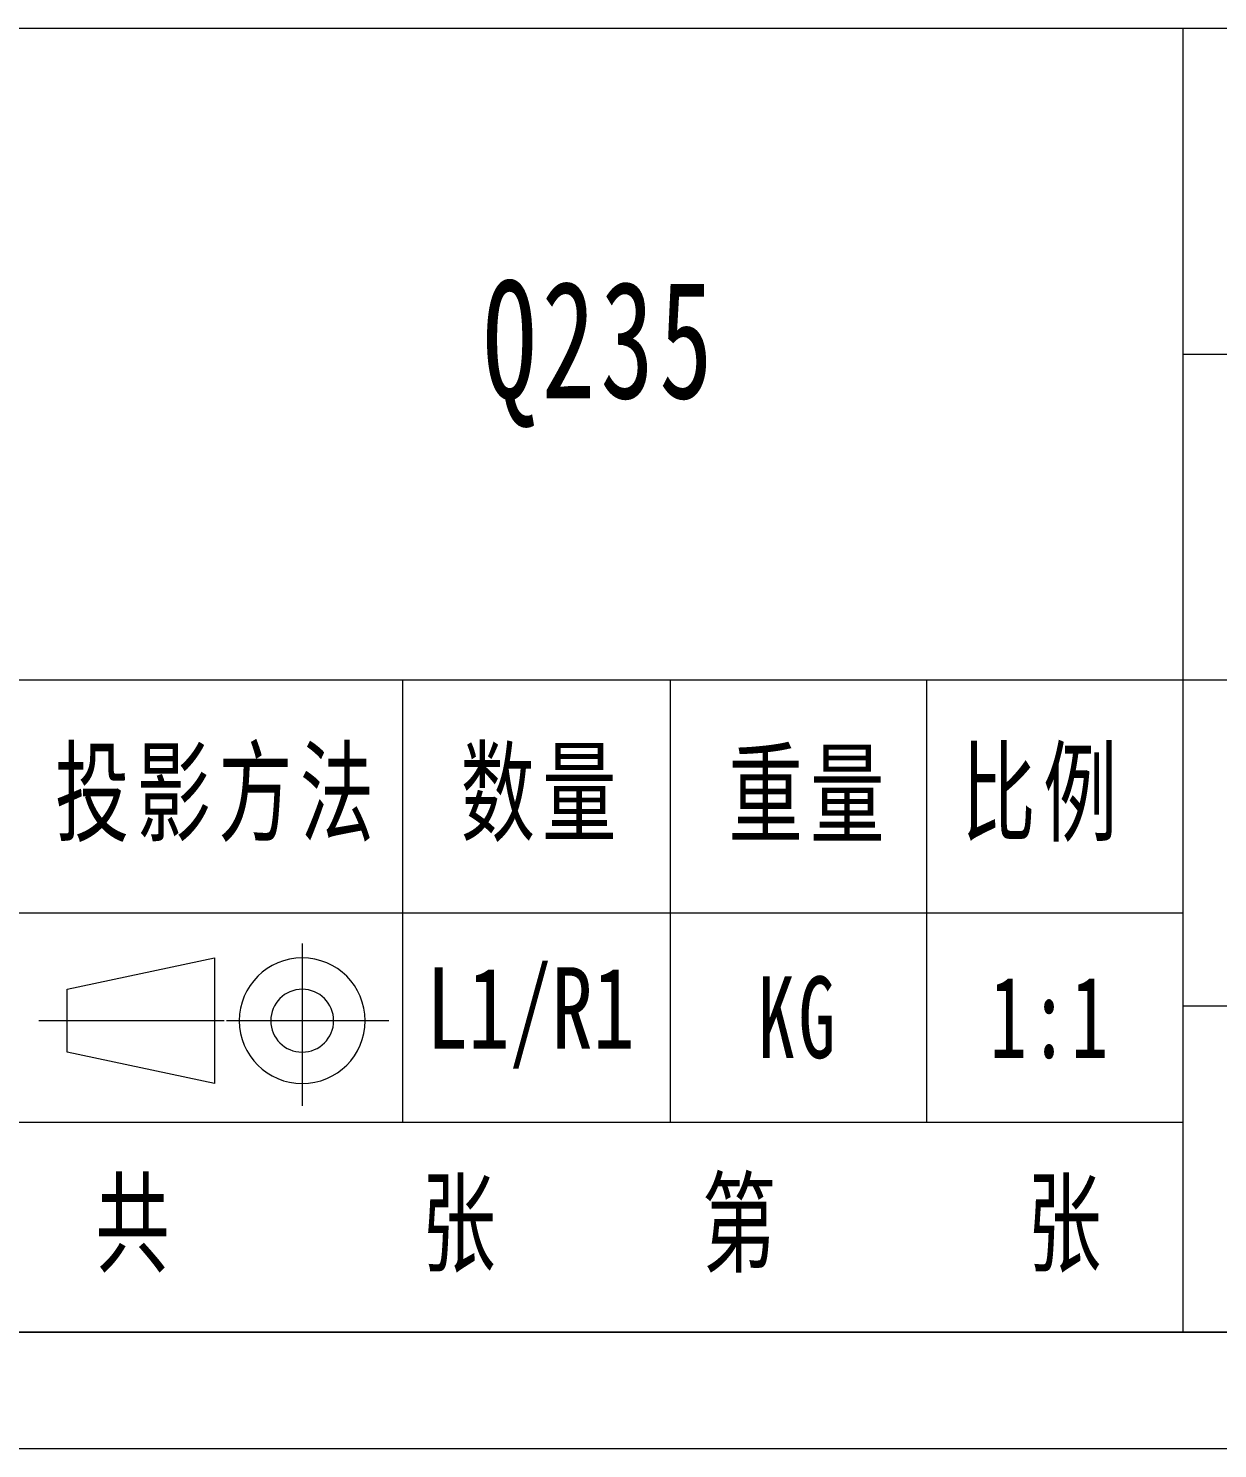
# Model space of a CAD drawing. Header units: millimetres. Extents: x -15766 to 80009, y -9701 to 15159.
# Drawn here: x -13488.5 to -13437.4, y 6746.4 to 6807.4 of the extents above; entities that cross this region are included whole.
import ezdxf

# ---------------------------------------------------------------- set-up
doc = ezdxf.new("R2010")
doc.units = ezdxf.units.MM
doc.linetypes.add('CENTER-HOKUTO_1', pattern=[16, 13, -1, 1, -1])
for name, color, linetype, lineweight in [('CDRAFT0', 7, 'Continuous', 18), ('title_frame', 7, 'Continuous', 18), ('尺寸线层', 3, 'Continuous', 18), ('粗实线层_1', 7, 'Continuous', 15), ('细实线层', 7, 'Continuous', 18)]:
    doc.layers.add(name, color=color, linetype=linetype, lineweight=lineweight)
doc.styles.add('标准', font='', dxfattribs={"width": 0.667})
doc.styles.get('标准').set_extended_font_data('宋体')

# ---------------------------------------------------------------- blocks, each defined once
blk = doc.blocks.new('*X1242')
at = {"layer": 'CDRAFT0'}
blk.add_line((0, 0), (420, 0), dxfattribs=at)
at = {"layer": '粗实线层_1'}
blk.add_line((25, 5), (415, 5), dxfattribs=at)

msp = doc.modelspace()

# ---------------------------------------------------------------- linework, layer by layer
at = {"layer": '粗实线层_1'}
for p, q in [((-13388.92052, 6807.35302), (-13568.92052, 6807.35302)), ((-13438.92052, 6807.35302), (-13438.92052, 6751.35302)), ((-13388.92052, 6793.35302), (-13438.92052, 6793.35302)), ((-13438.92052, 6779.35302), (-13568.92052, 6779.35302)), ((-13472.42052, 6779.35302), (-13472.42052, 6760.35302)), ((-13460.92052, 6779.35302), (-13460.92052, 6760.35302)), ((-13449.92052, 6779.35302), (-13449.92052, 6760.35302)), ((-13388.92052, 6779.35302), (-13438.92052, 6779.35302)), ((-13388.92052, 6765.35302), (-13438.92052, 6765.35302)), ((-13438.92052, 6760.35302), (-13488.92052, 6760.35302)), ((-13388.92052, 6751.35302), (-13568.92052, 6751.35302))]:
    msp.add_line(p, q, dxfattribs=at)
at = {"layer": '细实线层'}
msp.add_line((-13438.92052, 6769.35302), (-13488.92052, 6769.35302), dxfattribs=at)
at = {"layer": '细实线层', "color": 2, "linetype": 'CENTER-HOKUTO_1', "lineweight": 18}
for p, q in [((-13476.72239, 6768.05284), (-13476.72239, 6761.07604)), ((-13480.07248, 6764.73184), (-13488.03054, 6764.73184)), ((-13473.01005, 6764.73184), (-13479.96571, 6764.73184))]:
    msp.add_line(p, q, dxfattribs=at)
at = {"layer": '细实线层', "color": 3}
for p, q in [((-13486.81885, 6766.08184), (-13480.4918, 6767.43184)), ((-13480.4918, 6767.43184), (-13480.4918, 6762.03184)), ((-13486.81885, 6763.38184), (-13486.81885, 6766.08184)), ((-13480.4918, 6762.03184), (-13486.81885, 6763.38184))]:
    msp.add_line(p, q, dxfattribs=at)
for radius in [2.7, 1.35]:
    msp.add_arc((-13476.72239, 6764.73184), radius, 0, 359.9893827, dxfattribs=at)

# ---------------------------------------------------------------- block references
at = {"layer": 'title_frame'}
msp.add_blockref('*X1242', (-13803.92052, 6746.35302), dxfattribs=at)

# ---------------------------------------------------------------- texts
at = {"layer": '尺寸线层', "attachment_point": 5, "line_spacing_factor": 1.15057, "style": '标准'}
for s, insert, char_height, width in [('{\\T1.1;Q235}', (-13463.92052, 6793.35302), 5.0503058, 29.4580043), ('\\T1.1;投影方法', (-13480.32552, 6774.35302), 3.5, 22), ('\\T1.1;数量', (-13466.42052, 6774.35302), 3.5, 22), ('\\T1.1;重量', (-13454.92052, 6774.35302), 3.5, 22), ('\\T1.1;比例', (-13444.92052, 6774.35302), 3.5, 22), ('{\\fFangSong|b0|i0|c134|p49;\\W0.75;\\C3;L1/R1}', (-13466.92052, 6764.85302), 3.5, 11), ('{\\T1.1;KG}', (-13455.42052, 6764.85302), 3.5, 11), ('\\T1.1;1:1', (-13444.58571, 6764.85302), 3.5, 10.6696195), ('\\T1.1;共', (-13483.84919, 6755.85302), 3.5, 8), ('\\T1.1;张', (-13469.84919, 6755.85302), 3.5, 8), ('\\T1.1;第', (-13457.81028, 6755.85302), 3.5, 8), ('\\T1.1;张', (-13443.84919, 6755.85302), 3.5, 8)]:
    msp.add_mtext(s, dxfattribs=dict(at, insert=insert, char_height=char_height, width=width))

doc.saveas('drawing.dxf')
